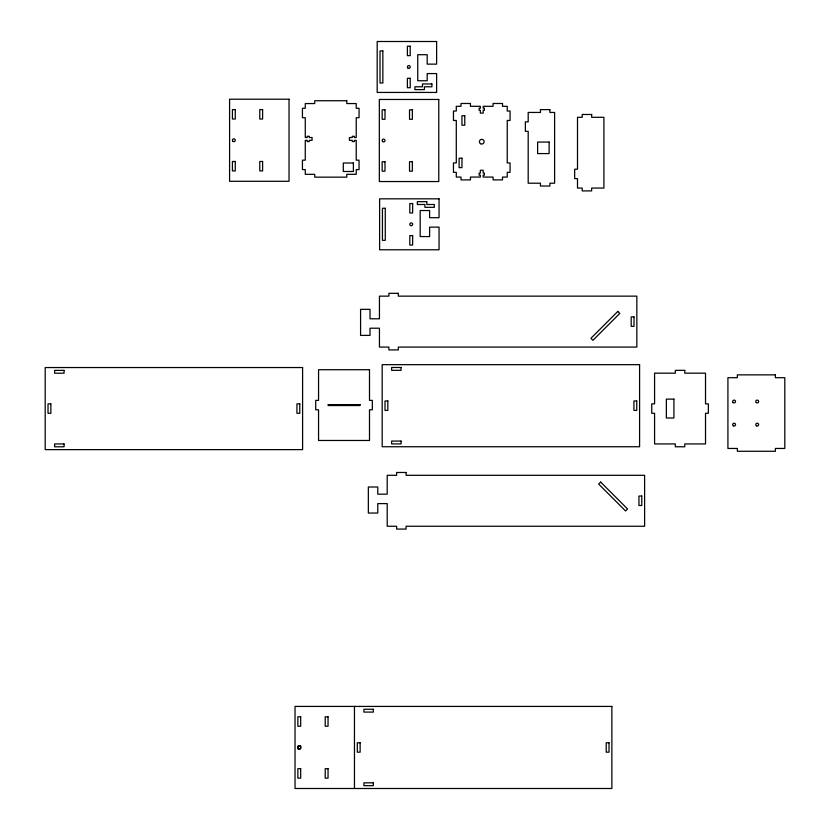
<?xml version="1.0" encoding="UTF-8"?>
<svg xmlns="http://www.w3.org/2000/svg" width="830" height="830" viewBox="0 0 830 830"><rect width="100%" height="100%" fill="white"/><g stroke="black" fill="none" stroke-linecap="round" stroke-linejoin="round"><path stroke-width="1.25" d="M354.462 706.423L354.462 788.5M617.8 311.416L590.918 338.298L592.921 340.3L619.803 313.418L617.8 311.416M600.681 482.085L598.679 484.087L625.561 510.969L627.563 508.977L600.681 482.085M436.622 41.5L377.183 41.5L377.183 92.441L436.622 92.441L436.622 73.58L427.191 73.58L427.191 80.749L417.749 80.749L417.749 54.707L427.191 54.707L427.191 64.138L436.622 64.138L436.622 41.5M410.207 46.221L407.374 46.221L407.374 55.652L410.207 55.652L410.207 46.221M382.848 50.931L380.016 50.931L380.016 83.01L382.848 83.01L382.848 50.931M410.207 78.29L407.374 78.29L407.374 87.731L410.207 87.731L410.207 78.29M431.901 83.955L422.47 83.955L422.47 86.787L414.917 86.787L414.917 89.619L424.358 89.619L424.358 86.787L431.901 86.787L431.901 83.955M289.027 99.216L229.588 99.216L229.588 181.293L289.027 181.293L289.027 99.216M438.769 99.465L379.331 99.465L379.331 181.542L438.769 181.542L438.769 99.465M346.784 100.731L314.715 100.731L314.715 103.563L305.274 103.563L305.274 108.274L302.442 108.274L302.442 117.715L305.274 117.715L305.274 137.521L307.162 137.521L307.162 136.296L309.237 136.296L309.237 137.521L312.07 137.521L312.07 140.353L309.237 140.353L309.237 141.577L307.162 141.577L307.162 140.353L305.274 140.353L305.274 160.169L302.442 160.169L302.442 169.6L305.274 169.6L305.274 174.321L314.715 174.321L314.715 177.153L346.784 177.153L346.784 174.321L356.226 174.321L356.226 169.6L359.048 169.6L359.048 160.169L356.226 160.169L356.226 140.353L354.337 140.353L354.337 141.577L352.262 141.577L352.262 140.353L349.43 140.353L349.43 137.521L352.262 137.521L352.262 136.296L354.337 136.296L354.337 137.521L356.226 137.521L356.226 117.715L359.048 117.715L359.048 108.274L356.226 108.274L356.226 103.563L346.784 103.563L346.784 100.731M470.444 103.48L461.003 103.48L461.003 106.313L456.293 106.313L456.293 111.033L453.46 111.033L453.46 120.464L456.293 120.464L456.293 162.919L453.46 162.919L453.46 172.35L456.293 172.35L456.293 177.07L461.003 177.07L461.003 179.903L470.444 179.903L470.444 177.07L480.342 177.07L480.342 175.182L479.118 175.182L479.118 173.107L480.342 173.107L480.342 170.275L483.174 170.275L483.174 173.107L484.398 173.107L484.398 175.182L483.174 175.182L483.174 177.07L493.082 177.07L493.082 179.903L502.513 179.903L502.513 177.07L507.234 177.07L507.234 172.35L510.066 172.35L510.066 162.919L507.234 162.919L507.234 120.464L510.066 120.464L510.066 111.033L507.234 111.033L507.234 106.313L502.513 106.313L502.513 103.48L493.082 103.48L493.082 106.313L483.174 106.313L483.174 108.201L484.398 108.201L484.398 110.276L483.174 110.276L483.174 113.108L480.342 113.108L480.342 110.276L479.118 110.276L479.118 108.201L480.342 108.201L480.342 106.313L470.444 106.313L470.444 103.48M235.253 109.591L232.421 109.591L232.421 119.022L235.253 119.022L235.253 109.591M262.612 109.591L259.78 109.591L259.78 119.022L262.612 119.022L262.612 109.591M549.885 109.612L540.455 109.612L540.455 112.444L528.191 112.444L528.191 121.875L525.359 121.875L525.359 131.316L528.191 131.316L528.191 183.202L540.455 183.202L540.455 186.034L549.885 186.034L549.885 183.202L554.606 183.202L554.606 112.444L549.885 112.444L549.885 109.612M384.995 109.84L382.163 109.84L382.163 119.281L384.995 119.281L384.995 109.84M412.354 109.84L409.522 109.84L409.522 119.281L412.354 119.281L412.354 109.84M591.655 114.488L582.224 114.488L582.224 117.31L577.504 117.31L577.504 169.206L574.682 169.206L574.682 178.637L577.504 178.637L577.504 188.068L582.224 188.068L582.224 190.9L591.655 190.9L591.655 188.068L603.918 188.068L603.918 117.31L591.655 117.31L591.655 114.488M464.779 115.744L461.947 115.744L461.947 125.185L464.779 125.185L464.779 115.744M549.128 142.065L537.622 142.065L537.622 153.581L549.128 153.581L549.128 142.065M461.947 158.198L459.115 158.198L459.115 167.639L461.947 167.639L461.947 158.198M235.253 161.476L232.421 161.476L232.421 170.918L235.253 170.918L235.253 161.476M262.612 161.476L259.78 161.476L259.78 170.918L262.612 170.918L262.612 161.476M384.995 161.736L382.163 161.736L382.163 171.167L384.995 171.167L384.995 161.736M412.354 161.736L409.522 161.736L409.522 171.167L412.354 171.167L412.354 161.736M353.393 163.002L343.298 163.002L343.298 171.488L353.393 171.488L353.393 163.002M439.049 198.827L379.611 198.827L379.611 249.778L439.049 249.778L439.049 227.13L429.608 227.13L429.608 236.571L420.177 236.571L420.177 210.53L429.608 210.53L429.608 217.699L439.049 217.699L439.049 198.827M426.786 201.659L417.345 201.659L417.345 204.491L424.898 204.491L424.898 207.324L434.329 207.324L434.329 204.491L426.786 204.491L426.786 201.659M412.635 203.547L409.802 203.547L409.802 212.978L412.635 212.978L412.635 203.547M385.276 208.268L382.443 208.268L382.443 240.337L385.276 240.337L385.276 208.268M412.635 235.627L409.802 235.627L409.802 245.058L412.635 245.058L412.635 235.627M398.317 293.312L388.886 293.312L388.886 296.144L379.445 296.144L379.445 318.782L370.014 318.782L370.014 309.351L360.583 309.351L360.583 335.393L370.014 335.393L370.014 328.213L379.445 328.213L379.445 347.085L388.886 347.085L388.886 349.918L398.317 349.918L398.317 347.085L636.849 347.085L636.849 296.144L398.317 296.144L398.317 293.312M634.016 316.894L631.184 316.894L631.184 326.335L634.016 326.335L634.016 316.894M639.588 364.661L382.184 364.661L382.184 446.737L639.588 446.737L639.588 364.661M401.056 367.493L391.615 367.493L391.615 370.325L401.056 370.325L401.056 367.493M302.597 367.545L45.194 367.545L45.194 449.621L302.597 449.621L302.597 367.545M369.495 369.713L318.554 369.713L318.554 400.371L315.722 400.371L315.722 409.802L318.554 409.802L318.554 440.471L369.495 440.471L369.495 409.802L372.328 409.802L372.328 400.371L369.495 400.371L369.495 369.713M64.055 370.377L54.624 370.377L54.624 373.199L64.055 373.199L64.055 370.377M684.771 370.356L675.33 370.356L675.33 373.178L654.58 373.178L654.58 403.847L651.747 403.847L651.747 413.278L654.58 413.278L654.58 443.936L675.33 443.936L675.33 446.768L684.771 446.768L684.771 443.936L705.521 443.936L705.521 413.278L708.353 413.278L708.353 403.847L705.521 403.847L705.521 373.178L684.771 373.178L684.771 370.356M775.376 374.859L737.351 374.859L737.351 377.692L727.92 377.692L727.92 448.449L737.351 448.449L737.351 451.281L775.376 451.281L775.376 448.449L784.807 448.449L784.807 377.692L775.376 377.692L775.376 374.859M673.918 399.126L666.365 399.126L666.365 417.998L673.918 417.998L673.918 399.126M387.838 400.983L385.016 400.983L385.016 410.414L387.838 410.414L387.838 400.983M636.755 400.983L633.923 400.983L633.923 410.414L636.755 410.414L636.755 400.983M50.848 403.868L48.026 403.868L48.026 413.299L50.848 413.299L50.848 403.868M299.765 403.868L296.933 403.868L296.933 413.299L299.765 413.299L299.765 403.868M360.064 404.615L328.078 404.615L328.078 405.559L360.064 405.559L360.064 404.615M401.056 441.083L391.615 441.083L391.615 443.905L401.056 443.905L401.056 441.083M64.055 443.957L54.624 443.957L54.624 446.789L64.055 446.789L64.055 443.957M406.077 472.478L396.647 472.478L396.647 475.3L387.205 475.3L387.205 494.172L377.775 494.172L377.775 487.002L368.344 487.002L368.344 513.044L377.775 513.044L377.775 503.603L387.205 503.603L387.205 526.251L396.647 526.251L396.647 529.073L406.077 529.073L406.077 526.251L644.609 526.251L644.609 475.3L406.077 475.3L406.077 472.478M641.777 496.06L638.955 496.06L638.955 505.491L641.777 505.491L641.777 496.06M611.866 706.423L295.034 706.423L295.034 788.5L611.866 788.5L611.866 706.423M373.334 709.256L363.903 709.256L363.903 712.088L373.334 712.088L373.334 709.256M300.688 716.798L297.856 716.798L297.856 726.229L300.688 726.229L300.688 716.798M328.047 716.798L325.215 716.798L325.215 726.229L328.047 726.229L328.047 716.798M360.127 742.746L357.294 742.746L357.294 752.177L360.127 752.177L360.127 742.746M609.033 742.746L606.211 742.746L606.211 752.177L609.033 752.177L609.033 742.746M300.688 746.046L297.856 746.046L297.856 748.878L300.688 748.878L300.688 746.046M300.688 768.684L297.856 768.684L297.856 778.125L300.688 778.125L300.688 768.684M328.047 768.684L325.215 768.684L325.215 778.125L328.047 778.125L328.047 768.684M373.334 782.835L363.903 782.835L363.903 785.668L373.334 785.668L373.334 782.835M733.098 402.509A1.411 1.411 0 0 0 735.463 401.876A1.411 1.411 0 0 0 733.73 400.143A1.411 1.411 0 0 0 733.098 402.509M756.213 402.509A1.411 1.411 0 0 0 758.579 401.876A1.411 1.411 0 0 0 756.846 400.143A1.411 1.411 0 0 0 756.213 402.509M756.504 425.852A1.411 1.411 0 0 0 758.63 424.628A1.411 1.411 0 0 0 756.504 423.404A1.411 1.411 0 0 0 756.504 425.852M733.388 425.852A1.411 1.411 0 0 0 735.515 424.628A1.411 1.411 0 0 0 733.388 423.404A1.411 1.411 0 0 0 733.388 425.852M480.58 143.735A2.355 2.355 0 0 0 484.118 141.691A2.355 2.355 0 0 0 480.58 139.648A2.355 2.355 0 0 0 480.58 143.735M410.508 225.532A1.411 1.411 0 0 0 412.635 224.308A1.411 1.411 0 0 0 410.508 223.073A1.411 1.411 0 0 0 410.508 225.532M233.126 141.474A1.411 1.411 0 0 0 235.253 140.249A1.411 1.411 0 0 0 233.126 139.025A1.411 1.411 0 0 0 233.126 141.474M408.08 68.195A1.411 1.411 0 0 0 410.207 66.971A1.411 1.411 0 0 0 408.08 65.746A1.411 1.411 0 0 0 408.08 68.195M382.578 141.505A1.411 1.411 0 0 0 384.944 140.872A1.411 1.411 0 0 0 383.211 139.139A1.411 1.411 0 0 0 382.578 141.505M298.572 748.691A1.411 1.411 0 0 0 300.688 747.457A1.411 1.411 0 0 0 298.572 746.232A1.411 1.411 0 0 0 298.572 748.691"/></g></svg>
